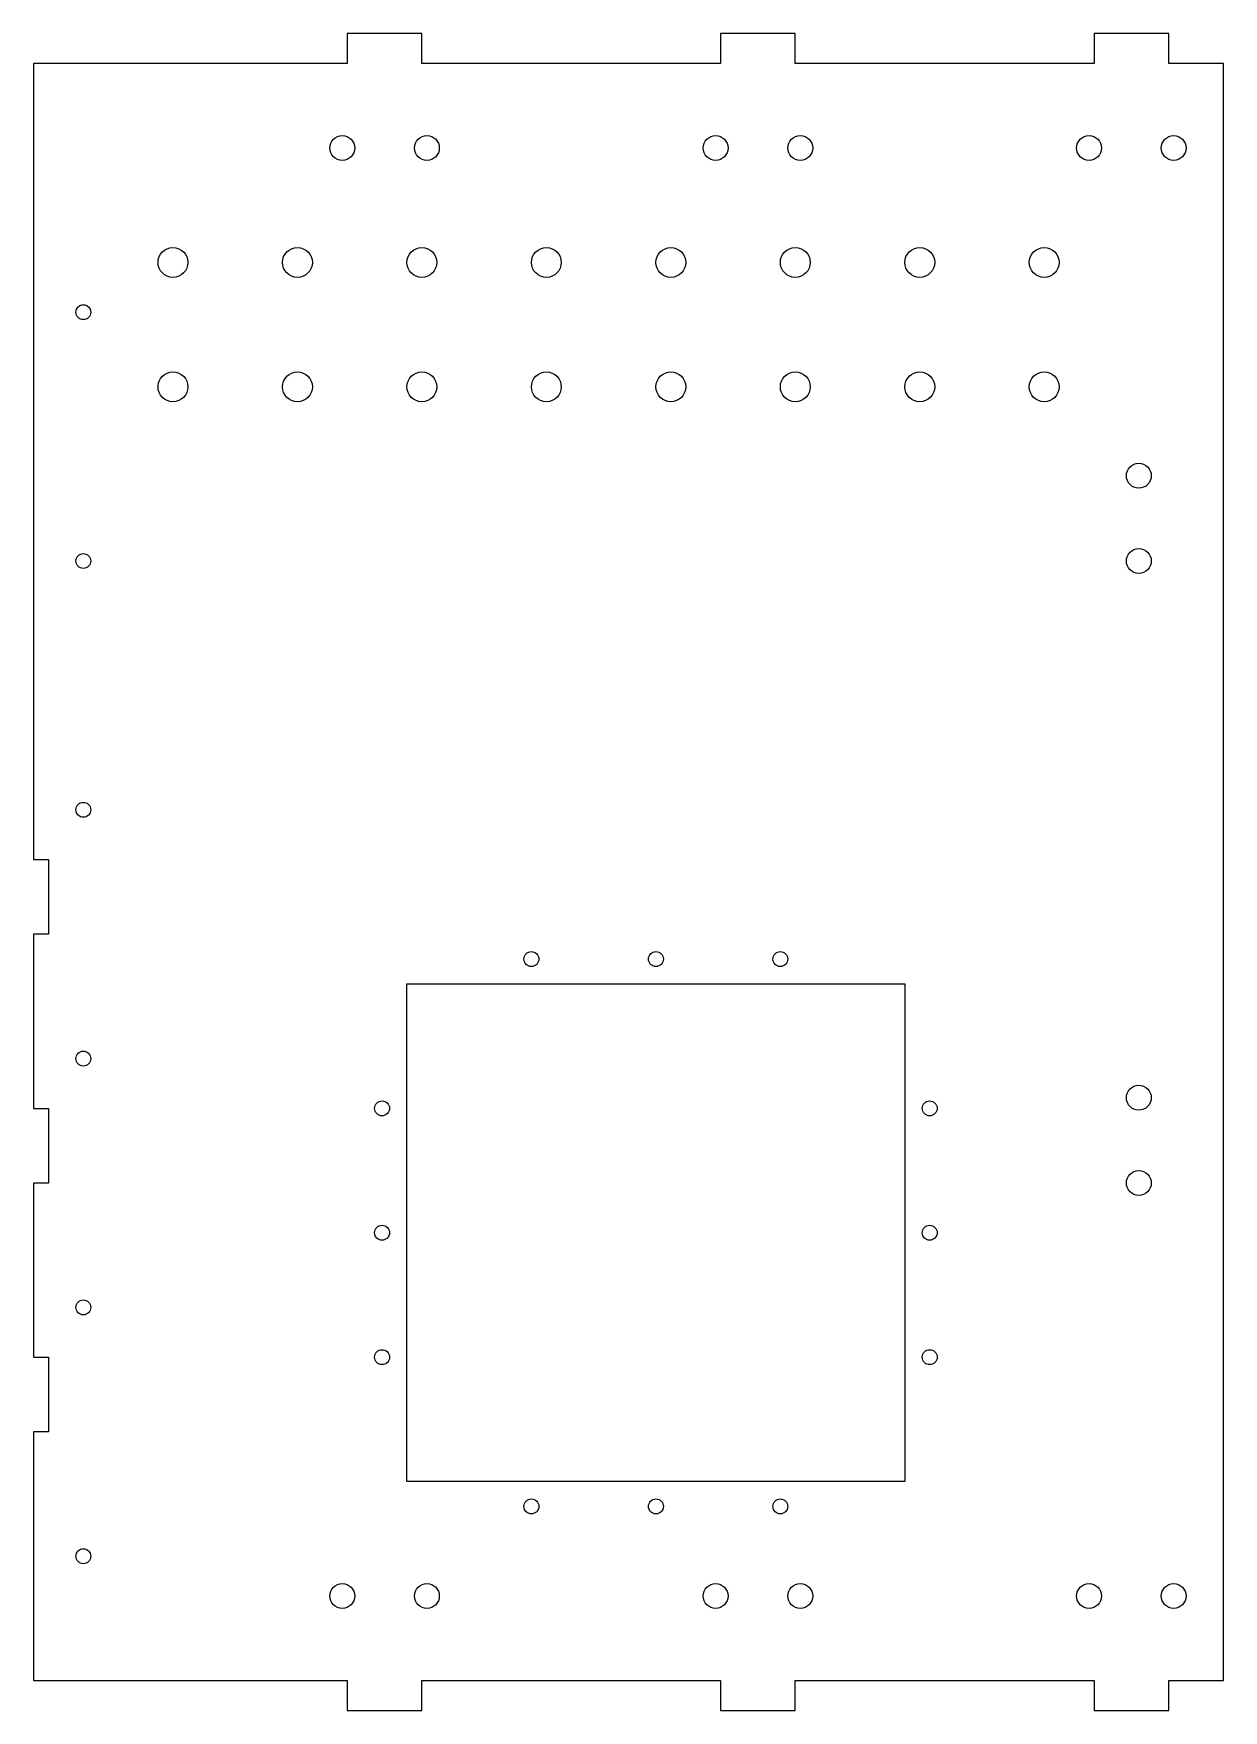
# Model space of a CAD drawing. Header units: millimetres. Extents: x 0 to 239, y 0 to 337.
import ezdxf

# ---------------------------------------------------------------- set-up
doc = ezdxf.new("R2010")
doc.units = ezdxf.units.MM
doc.layers.get('0').update_dxf_attribs({"true_color": 0xffffff})

msp = doc.modelspace()

# ---------------------------------------------------------------- linework, layer by layer
at = {"color": 7, "linetype": 'Continuous', "true_color": 0xffffff}
for p, q in [((63, 337), (63, 331)), ((78, 337), (63, 337)), ((78, 331), (78, 337)), ((138, 337), (138, 331)), ((153, 337), (138, 337)), ((153, 331), (153, 337)), ((213, 337), (213, 331)), ((228, 337), (213, 337)), ((228, 331), (228, 337)), ((0, 331), (0, 171)), ((63, 331), (0, 331)), ((138, 331), (78, 331)), ((213, 331), (153, 331)), ((239, 331), (228, 331)), ((239, 6), (239, 331)), ((0, 171), (3, 171)), ((3, 171), (3, 156)), ((0, 156), (0, 121)), ((3, 156), (0, 156)), ((75, 46), (75, 146)), ((75, 146), (175, 146)), ((175, 146), (175, 46)), ((0, 121), (3, 121)), ((3, 121), (3, 106)), ((0, 106), (0, 71)), ((3, 106), (0, 106)), ((0, 71), (3, 71)), ((3, 71), (3, 56)), ((0, 56), (0, 6)), ((3, 56), (0, 56)), ((175, 46), (75, 46)), ((0, 6), (63, 6)), ((63, 6), (63, 0)), ((78, 6), (138, 6)), ((78, 0), (78, 6)), ((138, 6), (138, 0)), ((153, 6), (213, 6)), ((153, 0), (153, 6)), ((213, 6), (213, 0)), ((228, 6), (239, 6)), ((228, 0), (228, 6)), ((63, 0), (78, 0)), ((138, 0), (153, 0)), ((213, 0), (228, 0))]:
    msp.add_line(p, q, dxfattribs=at)
for centre, radius in [((62, 314), 2.5), ((79, 314), 2.5), ((137, 314), 2.5), ((154, 314), 2.5), ((212, 314), 2.5), ((229, 314), 2.5), ((28, 291), 3), ((53, 291), 3), ((78, 291), 3), ((103, 291), 3), ((128, 291), 3), ((153, 291), 3), ((178, 291), 3), ((203, 291), 3), ((10, 281), 1.5), ((28, 266), 3), ((53, 266), 3), ((78, 266), 3), ((103, 266), 3), ((128, 266), 3), ((153, 266), 3), ((178, 266), 3), ((203, 266), 3), ((222, 248.13), 2.5), ((222, 231), 2.5), ((10, 231), 1.5), ((10, 181), 1.5), ((100, 151), 1.5), ((125, 151), 1.5), ((150, 151), 1.5), ((10, 131), 1.5), ((222, 123.13), 2.5), ((70, 121), 1.5), ((180, 121), 1.5), ((222, 106), 2.5), ((70, 96), 1.5), ((180, 96), 1.5), ((10, 81), 1.5), ((70, 71), 1.5), ((180, 71), 1.5), ((100, 41), 1.5), ((125, 41), 1.5), ((150, 41), 1.5), ((10, 31), 1.5), ((62, 23), 2.5), ((79, 23), 2.5), ((137, 23), 2.5), ((154, 23), 2.5), ((212, 23), 2.5), ((229, 23), 2.5)]:
    msp.add_circle(centre, radius, dxfattribs=at)

doc.saveas('drawing.dxf')
